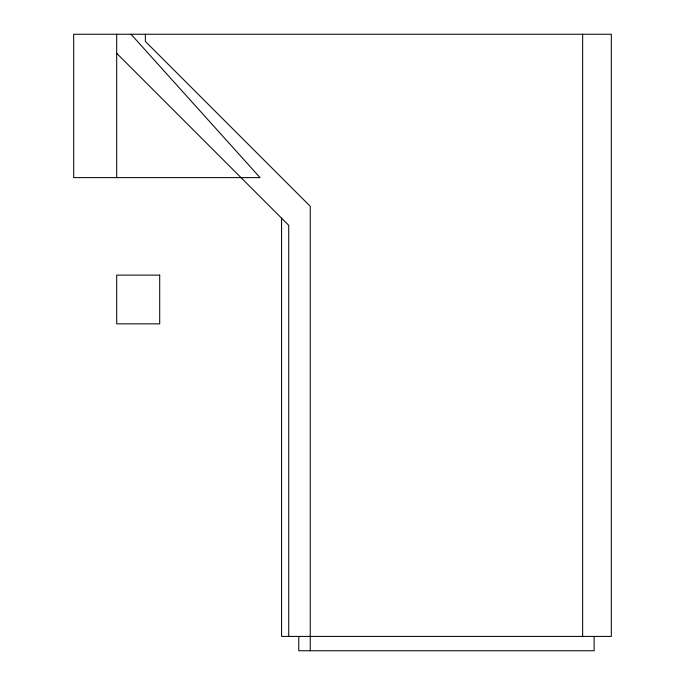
<?xml version="1.0" encoding="UTF-8"?>
<svg xmlns="http://www.w3.org/2000/svg" width="685" height="685" viewBox="0 0 685 685"><rect width="100%" height="100%" fill="white"/><g stroke="black" fill="none" stroke-linecap="round" stroke-linejoin="round"><path stroke-width="1.03" d="M116.69 53.293L288.736 225.339L288.736 636.416M131.023 34.25L260.06 177.62L73.68 177.62L73.68 34.25L611.32 34.25L611.32 636.416L281.569 636.416L281.569 218.172M594.118 636.416L594.118 650.75L298.771 650.75L298.771 636.416M582.652 34.25L582.652 636.416M310.245 650.75L310.245 206.296L145.366 41.417L145.366 34.25M116.69 34.25L116.69 177.62M159.699 275.113L116.69 275.113L116.69 323.859L159.699 323.859L159.699 275.113"/></g></svg>
